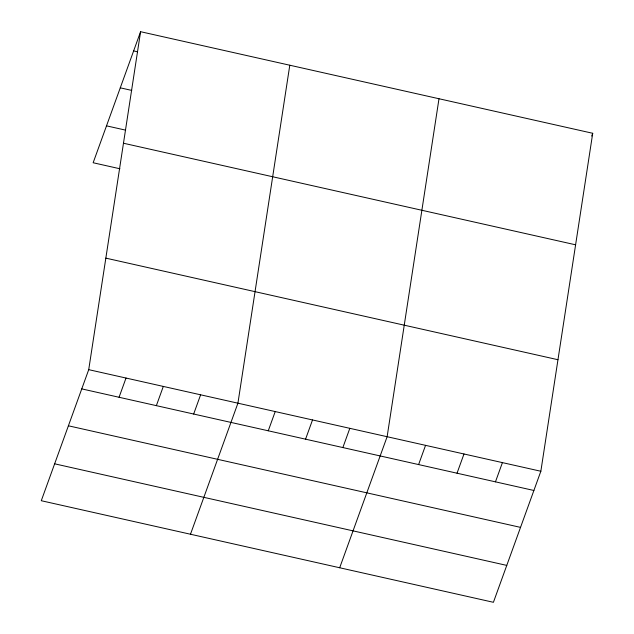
<?xml version="1.0" encoding="UTF-8"?>
<svg xmlns="http://www.w3.org/2000/svg" width="634" height="634" viewBox="0 0 634 634"><rect width="100%" height="100%" fill="white"/><g stroke="black" fill="none" stroke-linecap="round" stroke-linejoin="round"><path stroke-width="0.95" d="M88.72 369.662L140.59 31.7L592.719 133.283L540.85 471.252L493.411 602.3L41.281 500.717L88.72 369.662L540.85 471.252M289.793 65.223L237.924 403.184L190.485 534.24M438.997 98.745L387.128 436.707L339.689 567.763M140.59 31.7L93.15 162.748L119.929 168.771M119.057 397.272L126.023 378.046M156.36 405.649L163.318 386.423M193.663 414.034L200.621 394.808M268.261 430.795L275.219 411.569M305.564 439.172L312.522 419.946M342.867 447.556L349.825 428.33M418.599 464.571L425.557 445.345M457.027 473.21L463.985 453.984M591.728 136.033L592.719 133.283M495.463 481.84L502.421 462.614M133.631 50.926L137.451 51.782M120.27 87.825L131.745 90.408M106.504 125.849L125.635 130.144M123.472 143.229L575.601 244.811M105.838 258.133L557.968 359.724M81.762 388.888L533.891 490.478M68.401 425.794L520.53 527.377M54.635 463.811L506.772 565.401"/></g></svg>
